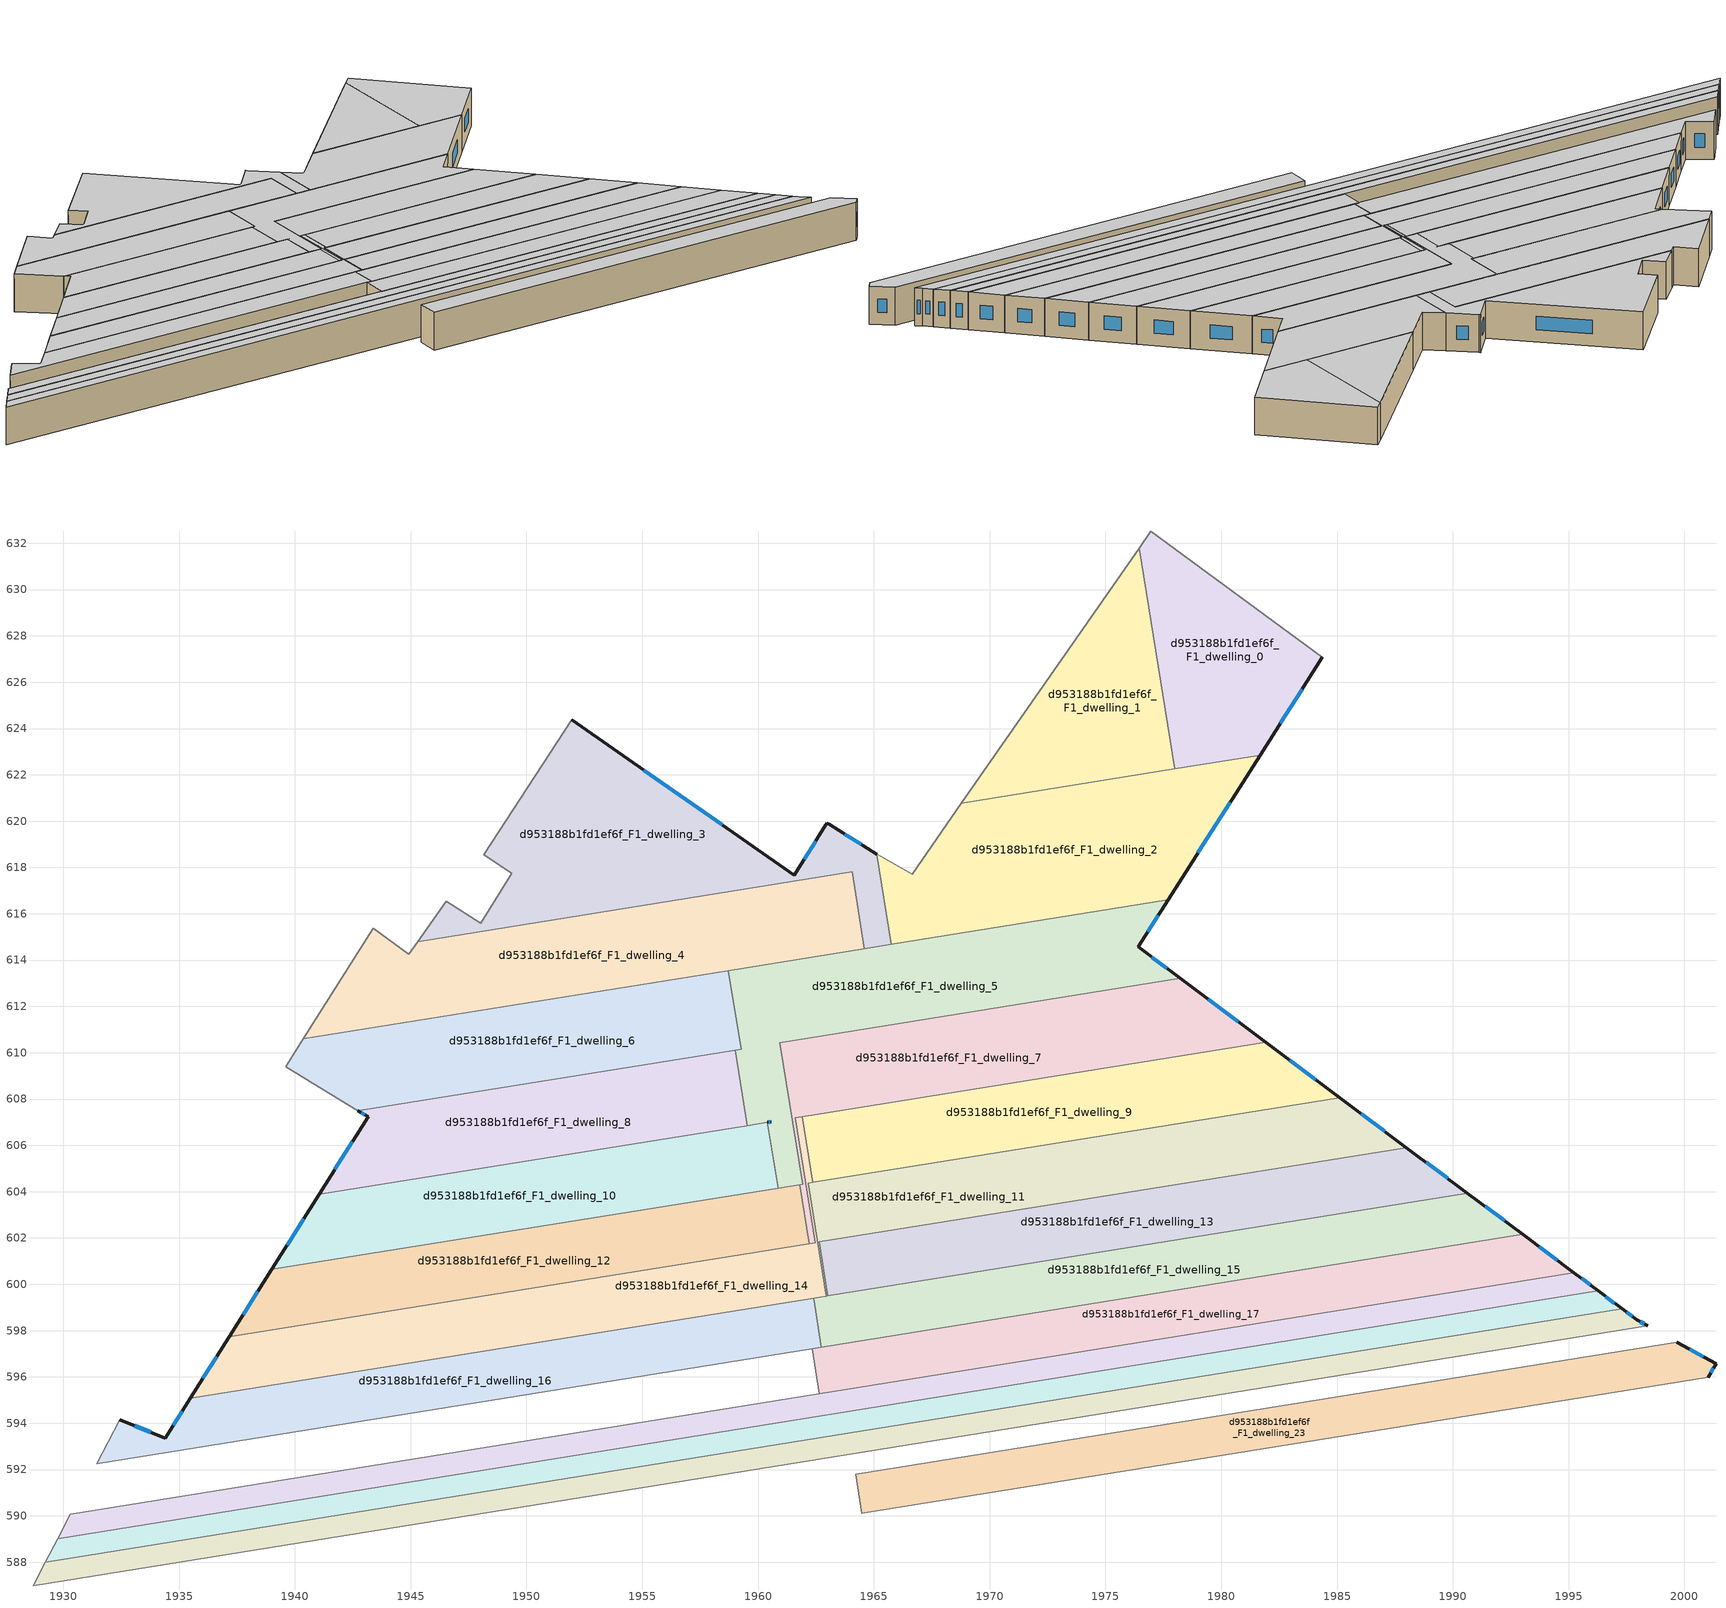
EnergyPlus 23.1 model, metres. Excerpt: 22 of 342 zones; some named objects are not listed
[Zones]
d953188b1fd1ef6f_F1_dwelling_0
 floor to d953188b1fd1ef6f_F0_dwelling_0 (EU_floor_Construction): 1984.36,627.07 1981.68,622.85 1978,622.26 1976.46,631.79 1976.97,632.51 z3
 wall outside (EU_wall_Construction): 1981.68,622.85 1984.36,627.07 z3:6
 wall adiabatic (EU_wall_Construction): 1984.36,627.07 1976.97,632.51 1976.46,631.79 z3:6
 wall to d953188b1fd1ef6f_F1_dwelling_1 (EU_wall_Construction): 1976.46,631.79 1978,622.26 z3:6
 wall to d953188b1fd1ef6f_F1_dwelling_2 (EU_wall_Construction): 1978,622.26 1981.68,622.85 z3:6
 window (EU_Window_Construction): 1982.55,624.22 1983.49,625.7 z3.97:5.03
 ceiling to d953188b1fd1ef6f_F2_dwelling_0 (EU_floor_Construction): 1981.68,622.85 1984.36,627.07 1976.97,632.51 1976.46,631.79 1978,622.26 z6
d953188b1fd1ef6f_F1_dwelling_1
 floor to d953188b1fd1ef6f_F0_dwelling_1 (EU_floor_Construction): 1976.46,631.79 1978,622.26 1968.78,620.78 z3
 wall adiabatic (EU_wall_Construction): 1976.46,631.79 1968.78,620.78 z3:6
 wall to d953188b1fd1ef6f_F1_dwelling_2 (EU_wall_Construction): 1968.78,620.78 1978,622.26 z3:6
 ceiling to d953188b1fd1ef6f_F2_dwelling_1 (EU_floor_Construction): 1978,622.26 1976.46,631.79 1968.78,620.78 z6
d953188b1fd1ef6f_F1_dwelling_10
 floor to d953188b1fd1ef6f_F0_dwelling_10 (EU_floor_Construction): 1960.41,606.99 1960.86,604.16 1939,600.64 1941.04,603.88 z3
 wall outside (EU_wall_Construction): 1941.04,603.88 1939,600.64 z3:6
 wall to d953188b1fd1ef6f_F1_dwelling_5 (EU_wall_Construction): 1960.86,604.16 1960.41,606.99 / 1960.4,606.99 1959.54,606.86 z3:6
 wall to d953188b1fd1ef6f_F1_dwelling_8 (EU_wall_Construction): 1959.54,606.85 1941.04,603.88 z3:6
 wall to d953188b1fd1ef6f_F1_dwelling_12 (EU_wall_Construction): 1939,600.64 1960.86,604.16 z3:6
 window (EU_Window_Construction): 1940.38,602.83 1939.66,601.69 z3.97:5.03
 ceiling to d953188b1fd1ef6f_F2_dwelling_10 (EU_floor_Construction): 1960.86,604.16 1960.41,606.99 1941.04,603.88 1939,600.64 z6
d953188b1fd1ef6f_F1_dwelling_11
 floor to d953188b1fd1ef6f_F0_dwelling_11 (EU_floor_Construction): 1988,605.91 1962.63,601.83 1963.01,599.5 1962.95,599.49 1962.17,604.37 1985.12,608.06 z3
 wall outside (EU_wall_Construction): 1988,605.91 1985.12,608.06 z3:6
 wall to d953188b1fd1ef6f_F1_dwelling_13 (EU_wall_Construction): 1963.01,599.5 1962.63,601.83 1988,605.91 z3:6
 wall to d953188b1fd1ef6f_F1_dwelling_15 (EU_wall_Construction): 1962.95,599.49 1963.01,599.5 z3:6
 wall to d953188b1fd1ef6f_F1_dwelling_14 (EU_wall_Construction): 1962.36,604.4 1962.17,604.37 1962.95,599.49 z3:6
 wall to d953188b1fd1ef6f_F1_dwelling_9 (EU_wall_Construction): 1985.12,608.06 1962.36,604.4 z3:6
 window (EU_Window_Construction): 1987.07,606.6 1986.06,607.36 z3.97:5.03
 ceiling to d953188b1fd1ef6f_F2_dwelling_11 (EU_floor_Construction): 1988,605.91 1985.12,608.06 1962.17,604.37 1962.95,599.49 1963.01,599.5 1962.63,601.83 z6
d953188b1fd1ef6f_F1_dwelling_12
 floor to d953188b1fd1ef6f_F0_dwelling_12 (EU_floor_Construction): 1961.8,604.31 1962.21,601.76 1937.16,597.73 1939,600.64 z3
 wall outside (EU_wall_Construction): 1939,600.64 1937.16,597.73 z3:6
 wall to d953188b1fd1ef6f_F1_dwelling_7 (EU_wall_Construction): 1962.21,601.76 1961.8,604.31 z3:6
 wall to d953188b1fd1ef6f_F1_dwelling_14 (EU_wall_Construction): 1937.16,597.73 1962.21,601.76 z3:6
 wall to d953188b1fd1ef6f_F1_dwelling_5 (EU_wall_Construction): 1961.8,604.31 1960.86,604.16 z3:6
 window (EU_Window_Construction): 1938.4,599.7 1937.76,598.67 z3.97:5.03
 ceiling to d953188b1fd1ef6f_F2_dwelling_12 (EU_floor_Construction): 1962.21,601.76 1961.8,604.31 1939,600.64 1937.16,597.73 z6
d953188b1fd1ef6f_F1_dwelling_13
 floor to d953188b1fd1ef6f_F0_dwelling_13 (EU_floor_Construction): 1990.63,603.94 1963.01,599.5 1962.63,601.83 1988,605.91 z3
 wall outside (EU_wall_Construction): 1990.63,603.94 1988,605.91 z3:6
 wall to d953188b1fd1ef6f_F1_dwelling_15 (EU_wall_Construction): 1963.01,599.5 1990.63,603.94 z3:6
 window (EU_Window_Construction): 1989.78,604.58 1988.85,605.27 z3.97:5.03
 ceiling to d953188b1fd1ef6f_F2_dwelling_13 (EU_floor_Construction): 1990.63,603.94 1988,605.91 1962.63,601.83 1963.01,599.5 z6
d953188b1fd1ef6f_F1_dwelling_14
 floor to d953188b1fd1ef6f_F0_dwelling_14 (EU_floor_Construction): 1961.91,607.24 1962.36,604.4 1962.17,604.37 1962.95,599.49 1962.65,599.44 1935.48,595.07 1937.16,597.73 1962.47,601.8 1961.6,607.19 z3
 wall outside (EU_wall_Construction): 1937.16,597.73 1935.48,595.07 z3:6
 wall to d953188b1fd1ef6f_F1_dwelling_9 (EU_wall_Construction): 1962.36,604.4 1961.91,607.24 z3:6
 wall to d953188b1fd1ef6f_F1_dwelling_7 (EU_wall_Construction): 1961.91,607.24 1961.6,607.19 1962.47,601.8 1962.21,601.76 z3:6
 wall to d953188b1fd1ef6f_F1_dwelling_15 (EU_wall_Construction): 1962.4,599.4 1962.65,599.44 1962.95,599.49 z3:6
 wall to d953188b1fd1ef6f_F1_dwelling_16 (EU_wall_Construction): 1935.48,595.07 1962.4,599.4 z3:6
 window (EU_Window_Construction): 1936.62,596.87 1936.03,595.93 z3.97:5.03
 ceiling to d953188b1fd1ef6f_F2_dwelling_14 (EU_floor_Construction): 1962.65,599.44 1962.95,599.49 1962.17,604.37 1962.36,604.4 1961.91,607.24 1961.6,607.19 1962.47,601.8 1937.16,597.73 1935.48,595.07 z6
d953188b1fd1ef6f_F1_dwelling_15
 floor to d953188b1fd1ef6f_F0_dwelling_15 (EU_floor_Construction): 1993.01,602.16 1962.73,597.29 1962.4,599.4 1962.95,599.49 1963.01,599.5 1990.63,603.94 z3
 wall outside (EU_wall_Construction): 1993.01,602.16 1990.63,603.94 z3:6
 wall to d953188b1fd1ef6f_F1_dwelling_16 (EU_wall_Construction): 1962.4,599.4 1962.73,597.29 z3:6
 wall to d953188b1fd1ef6f_F1_dwelling_17 (EU_wall_Construction): 1962.73,597.29 1993.01,602.16 z3:6
 window (EU_Window_Construction): 1992.24,602.73 1991.4,603.36 z3.97:5.03
 ceiling to d953188b1fd1ef6f_F2_dwelling_15 (EU_floor_Construction): 1993.01,602.16 1990.63,603.94 1963.01,599.5 1962.95,599.49 1962.4,599.4 1962.73,597.29 z6
d953188b1fd1ef6f_F1_dwelling_16
 floor to d953188b1fd1ef6f_F0_dwelling_16 (EU_floor_Construction): 1962.4,599.4 1962.73,597.29 1931.44,592.26 1932.44,594.16 1934.41,593.36 1935.48,595.07 z3
 wall outside (EU_wall_Construction): 1935.48,595.07 1934.41,593.36 1932.44,594.16 z3:6
 wall adiabatic (EU_wall_Construction): 1932.44,594.16 1931.44,592.26 z3:6
 wall to d953188b1fd1ef6f_F1_dwelling_18 (EU_wall_Construction): 1931.44,592.26 1962.34,597.22 z3:6
 wall to d953188b1fd1ef6f_F1_dwelling_17 (EU_wall_Construction): 1962.34,597.22 1962.73,597.29 z3:6
 window (EU_Window_Construction): 1933.77,593.62 1933.07,593.9 / 1935.14,594.52 1934.76,593.91 z3.97:5.03
 ceiling to d953188b1fd1ef6f_F2_dwelling_16 (EU_floor_Construction): 1962.73,597.29 1962.4,599.4 1935.48,595.07 1934.41,593.36 1932.44,594.16 1931.44,592.26 z6
d953188b1fd1ef6f_F1_dwelling_17
 floor to d953188b1fd1ef6f_F0_dwelling_17 (EU_floor_Construction): 1995.22,600.51 1962.65,595.27 1962.34,597.22 1993.01,602.16 z3
 wall outside (EU_wall_Construction): 1995.22,600.51 1993.01,602.16 z3:6
 wall to d953188b1fd1ef6f_F1_dwelling_18 (EU_wall_Construction): 1962.34,597.22 1962.65,595.27 z3:6
 wall to d953188b1fd1ef6f_F1_dwelling_19 (EU_wall_Construction): 1962.65,595.27 1995.22,600.51 z3:6
 window (EU_Window_Construction): 1994.5,601.04 1993.73,601.62 z3.97:5.03
 ceiling to d953188b1fd1ef6f_F2_dwelling_17 (EU_floor_Construction): 1995.22,600.51 1993.01,602.16 1962.34,597.22 1962.65,595.27 z6
d953188b1fd1ef6f_F1_dwelling_19
 floor to d953188b1fd1ef6f_F0_dwelling_19 (EU_floor_Construction): 1996.28,599.71 1929.75,589.02 1930.3,590.07 1995.22,600.51 z3
 wall outside (EU_wall_Construction): 1996.28,599.71 1995.22,600.51 z3:6
 wall to d953188b1fd1ef6f_F1_dwelling_20 (EU_wall_Construction): 1929.75,589.02 1996.28,599.71 z3:6
 wall adiabatic (EU_wall_Construction): 1930.3,590.07 1929.75,589.02 z3:6
 wall to d953188b1fd1ef6f_F1_dwelling_18 (EU_wall_Construction): 1962.65,595.27 1930.3,590.07 z3:6
 window (EU_Window_Construction): 1995.93,599.97 1995.56,600.25 z3.97:5.03
 ceiling to d953188b1fd1ef6f_F2_dwelling_19 (EU_floor_Construction): 1996.28,599.71 1995.22,600.51 1930.3,590.07 1929.75,589.02 z6
d953188b1fd1ef6f_F1_dwelling_2
 floor to d953188b1fd1ef6f_F0_dwelling_2 (EU_floor_Construction): 1981.68,622.85 1977.71,616.6 1965.76,614.68 1965.13,618.58 1965.15,618.57 1966.65,617.71 1968.78,620.78 z3
 wall outside (EU_wall_Construction): 1977.71,616.6 1981.68,622.85 z3:6
 wall adiabatic (EU_wall_Construction): 1968.78,620.78 1966.65,617.71 1965.15,618.57 1965.13,618.58 z3:6
 wall to d953188b1fd1ef6f_F1_dwelling_3 (EU_wall_Construction): 1965.13,618.58 1965.76,614.68 z3:6
 wall to d953188b1fd1ef6f_F1_dwelling_5 (EU_wall_Construction): 1965.76,614.68 1977.71,616.6 z3:6
 window (EU_Window_Construction): 1979,618.63 1980.39,620.82 z3.97:5.03
 ceiling to d953188b1fd1ef6f_F2_dwelling_2 (EU_floor_Construction): 1977.71,616.6 1981.68,622.85 1968.78,620.78 1966.65,617.71 1965.15,618.57 1965.13,618.58 1965.76,614.68 z6
d953188b1fd1ef6f_F1_dwelling_20
 floor to d953188b1fd1ef6f_F0_dwelling_20 (EU_floor_Construction): 1997.31,598.94 1929.21,587.99 1929.75,589.02 1996.28,599.71 z3
 wall outside (EU_wall_Construction): 1997.31,598.94 1996.28,599.71 z3:6
 wall to d953188b1fd1ef6f_F1_dwelling_21 (EU_wall_Construction): 1929.21,587.99 1997.31,598.94 z3:6
 wall adiabatic (EU_wall_Construction): 1929.75,589.02 1929.21,587.99 z3:6
 window (EU_Window_Construction): 1996.98,599.19 1996.61,599.46 z3.97:5.03
 ceiling to d953188b1fd1ef6f_F2_dwelling_20 (EU_floor_Construction): 1997.31,598.94 1996.28,599.71 1929.75,589.02 1929.21,587.99 z6
d953188b1fd1ef6f_F1_dwelling_21
 floor to d953188b1fd1ef6f_F0_dwelling_21 (EU_floor_Construction): 1997.94,598.47 1998.43,598.2 1928.69,586.99 1929.21,587.99 1997.31,598.94 z3
 wall outside (EU_wall_Construction): 1998.43,598.2 1997.94,598.47 1997.31,598.94 z3:6
 wall adiabatic (EU_wall_Construction): 1929.21,587.99 1928.69,586.99 z3:6
 wall to d953188b1fd1ef6f_F1_dwelling_22 (EU_wall_Construction): 1928.69,586.99 1998.43,598.2 z3:6
 window (EU_Window_Construction): 1997.74,598.62 1997.52,598.79 / 1998.27,598.29 1998.1,598.38 z3.97:5.03
 ceiling to d953188b1fd1ef6f_F2_dwelling_21 (EU_floor_Construction): 1998.43,598.2 1997.94,598.47 1997.31,598.94 1929.21,587.99 1928.69,586.99 z6
d953188b1fd1ef6f_F1_dwelling_23
 floor to d953188b1fd1ef6f_F0_dwelling_23 (EU_floor_Construction): 2001.36,596.57 2001.03,595.98 1964.48,590.1 1964.21,591.8 1999.68,597.5 z3
 wall outside (EU_wall_Construction): 2001.03,595.98 2001.36,596.57 1999.68,597.5 z3:6
 wall to d953188b1fd1ef6f_F1_dwelling_24 (EU_wall_Construction): 1964.21,591.8 1964.48,590.1 z3:6
 wall to d953188b1fd1ef6f_F1_dwelling_25 (EU_wall_Construction): 1964.48,590.1 2001.03,595.98 z3:6
 wall to d953188b1fd1ef6f_F1_dwelling_22 (EU_wall_Construction): 1999.68,597.5 1964.21,591.8 z3:6
 window (EU_Window_Construction): 2001.14,596.17 2001.25,596.38 / 2000.82,596.87 2000.23,597.2 z3.97:5.03
 ceiling to d953188b1fd1ef6f_F2_dwelling_23 (EU_floor_Construction): 2001.03,595.98 2001.36,596.57 1999.68,597.5 1964.21,591.8 1964.48,590.1 z6
d953188b1fd1ef6f_F1_dwelling_3
 floor to d953188b1fd1ef6f_F0_dwelling_3 (EU_floor_Construction): 1962.97,619.92 1963.07,619.86 1965.13,618.58 1965.76,614.68 1964.59,614.49 1964.06,617.81 1945.3,614.79 1946.54,616.54 1948.02,615.6 1949.29,617.64 1949.36,617.75 1948.15,618.56 1951.95,624.38 1961.56,617.66 1962.92,619.83 z3
 wall outside (EU_wall_Construction): 1965.13,618.58 1963.07,619.86 1962.97,619.92 1962.92,619.83 1961.56,617.66 1951.95,624.38 z3:6
 wall to d953188b1fd1ef6f_F1_dwelling_4 (EU_wall_Construction): 1945.3,614.79 1964.06,617.81 1964.59,614.49 z3:6
 wall adiabatic (EU_wall_Construction): 1951.95,624.38 1948.15,618.56 1949.36,617.75 1949.29,617.64 1948.02,615.6 1946.54,616.54 1945.3,614.79 z3:6
 wall to d953188b1fd1ef6f_F1_dwelling_5 (EU_wall_Construction): 1964.59,614.49 1965.76,614.68 z3:6
 window (EU_Window_Construction): 1964.46,618.99 1963.74,619.44 / 1958.45,619.84 1955.06,622.2 / 1962.48,619.13 1962,618.36 z3.97:5.03
 ceiling to d953188b1fd1ef6f_F2_dwelling_3 (EU_floor_Construction): 1965.76,614.68 1965.13,618.58 1963.07,619.86 1962.97,619.92 1962.92,619.83 1961.56,617.66 1951.95,624.38 1948.15,618.56 1949.36,617.75 1949.29,617.64 1948.02,615.6 1946.54,616.54 1945.3,614.79 1964.06,617.81 1964.59,614.49 z6
d953188b1fd1ef6f_F1_dwelling_4
 floor to d953188b1fd1ef6f_F0_dwelling_4 (EU_floor_Construction): 1964.06,617.81 1964.59,614.49 1940.37,610.59 1943.39,615.38 1944.92,614.25 1945.3,614.79 z3
 wall adiabatic (EU_wall_Construction): 1945.3,614.79 1944.92,614.25 1943.39,615.38 1940.37,610.59 z3:6
 wall to d953188b1fd1ef6f_F1_dwelling_6 (EU_wall_Construction): 1940.37,610.59 1958.72,613.55 z3:6
 wall to d953188b1fd1ef6f_F1_dwelling_5 (EU_wall_Construction): 1958.72,613.55 1964.59,614.49 z3:6
 ceiling to d953188b1fd1ef6f_F2_dwelling_4 (EU_floor_Construction): 1964.59,614.49 1964.06,617.81 1945.3,614.79 1944.92,614.25 1943.39,615.38 1940.37,610.59 z6
d953188b1fd1ef6f_F1_dwelling_5
 floor to d953188b1fd1ef6f_F0_dwelling_5 (EU_floor_Construction): 1977.71,616.6 1976.42,614.57 1978.24,613.21 1960.94,610.42 1961.92,604.33 1960.86,604.16 1960.41,606.99 1960.57,607.02 1959.54,606.86 1959.01,610.11 1959.27,610.15 1958.72,613.55 z3
 wall outside (EU_wall_Construction): 1978.24,613.21 1976.42,614.57 1977.71,616.6 / 1960.4,606.99 1960.57,607.02 1960.41,606.99 z3:6
 wall to d953188b1fd1ef6f_F1_dwelling_8 (EU_wall_Construction): 1959.01,610.11 1959.54,606.86 z3:6
 wall to d953188b1fd1ef6f_F1_dwelling_6 (EU_wall_Construction): 1958.72,613.55 1959.27,610.15 1959.01,610.11 z3:6
 wall to d953188b1fd1ef6f_F1_dwelling_7 (EU_wall_Construction): 1961.8,604.31 1961.92,604.33 1960.94,610.42 1978.24,613.21 z3:6
 window (EU_Window_Construction): 1976.83,615.23 1977.29,615.94 / 1977.65,613.65 1977.01,614.13 / 1960.52,607.01 1960.46,607 / 1960.46,607 1960.52,607.01 z3.97:5.03
 ceiling to d953188b1fd1ef6f_F2_dwelling_5 (EU_floor_Construction): 1978.24,613.21 1976.42,614.57 1977.71,616.6 1958.72,613.55 1959.27,610.15 1959.01,610.11 1959.54,606.86 1960.57,607.02 1960.41,606.99 1960.86,604.16 1961.92,604.33 1960.94,610.42 z6
d953188b1fd1ef6f_F1_dwelling_6
 floor to d953188b1fd1ef6f_F0_dwelling_6 (EU_floor_Construction): 1958.72,613.55 1959.27,610.15 1942.72,607.49 1939.61,609.39 1940.37,610.59 z3
 wall adiabatic (EU_wall_Construction): 1940.37,610.59 1939.61,609.39 1942.72,607.49 z3:6
 wall to d953188b1fd1ef6f_F1_dwelling_8 (EU_wall_Construction): 1942.72,607.49 1959.01,610.11 z3:6
 ceiling to d953188b1fd1ef6f_F2_dwelling_6 (EU_floor_Construction): 1959.27,610.15 1958.72,613.55 1940.37,610.59 1939.61,609.39 1942.72,607.49 z6
d953188b1fd1ef6f_F1_dwelling_7
 floor to d953188b1fd1ef6f_F0_dwelling_7 (EU_floor_Construction): 1981.92,610.45 1961.6,607.19 1962.47,601.8 1962.21,601.76 1961.8,604.31 1961.92,604.33 1960.94,610.42 1978.24,613.21 z3
 wall outside (EU_wall_Construction): 1981.92,610.45 1978.24,613.21 z3:6
 wall to d953188b1fd1ef6f_F1_dwelling_9 (EU_wall_Construction): 1961.91,607.24 1981.92,610.45 z3:6
 window (EU_Window_Construction): 1980.73,611.35 1979.43,612.31 z3.97:5.03
 ceiling to d953188b1fd1ef6f_F2_dwelling_7 (EU_floor_Construction): 1981.92,610.45 1978.24,613.21 1960.94,610.42 1961.92,604.33 1961.8,604.31 1962.21,601.76 1962.47,601.8 1961.6,607.19 z6
d953188b1fd1ef6f_F1_dwelling_8
 floor to d953188b1fd1ef6f_F0_dwelling_8 (EU_floor_Construction): 1959.01,610.11 1959.54,606.86 1941.04,603.88 1943.16,607.23 1942.72,607.49 z3
 wall outside (EU_wall_Construction): 1942.72,607.49 1943.16,607.23 1941.04,603.88 z3:6
 window (EU_Window_Construction): 1942.47,606.14 1941.73,604.97 / 1942.86,607.41 1943.02,607.32 z3.97:5.03
 ceiling to d953188b1fd1ef6f_F2_dwelling_8 (EU_floor_Construction): 1959.54,606.86 1959.01,610.11 1942.72,607.49 1943.16,607.23 1941.04,603.88 z6
d953188b1fd1ef6f_F1_dwelling_9
 floor to d953188b1fd1ef6f_F0_dwelling_9 (EU_floor_Construction): 1985.12,608.06 1962.36,604.4 1961.91,607.24 1981.92,610.45 z3
 wall outside (EU_wall_Construction): 1985.12,608.06 1981.92,610.45 z3:6
 window (EU_Window_Construction): 1984.08,608.83 1982.96,609.68 z3.97:5.03
 ceiling to d953188b1fd1ef6f_F2_dwelling_9 (EU_floor_Construction): 1985.12,608.06 1981.92,610.45 1961.91,607.24 1962.36,604.4 z6
[Building]
EU S2 Campaign: North Axis=0; Terrain=City; Solar Distribution=FullExterior
[Site:Location]
Bologna: Latitude=44.5; Longitude=11.25; Time Zone=1; Elevation=37
[SizingPeriod:WeatherFileDays]
AnnualSizingPeriod: Begin Month=1; Begin Day of Month=1; End Month=12; End Day of Month=31; Day of Week for Start Day=Monday; Use Weather File Daylight Saving Period=No; Use Weather File Rain and Snow Indicators=No
[MATERIAL]
EU_InternalMass_Material: Roughness=MediumRough; Thickness=0.1; Conductivity=1; Density=1800; Specific Heat=900; Thermal Absorptance=0.9; Solar Absorptance=0.7; Visible Absorptance=0.7
[MATERIAL:NOMASS] Roughness=MediumRough; Thermal Absorptance=0.9; Solar Absorptance=0.7; Visible Absorptance=0.7
Name | Thermal Resistance
EU_wall_NoMass | 0.779417
EU_floor_NoMass | 0.588222
[WINDOWMATERIAL:SIMPLEGLAZINGSYSTEM]
EU_Window_SimpleGlazing: UFactor=5.16242; Solar Heat Gain Coefficient=0.85; Visible Transmittance=0.85
[CONSTRUCTION]
EU_wall_Construction: EU_wall_NoMass
EU_floor_Construction: EU_floor_NoMass
EU_Window_Construction: EU_Window_SimpleGlazing
EU_InternalMass_Construction: EU_InternalMass_Material
[ZONE] Type=1; Multiplier=1; Ceiling Height=autocalculate; Floor Area=autocalculate; Part of Total Floor Area=Yes
Name | Volume
d953188b1fd1ef6f_F1_dwelling_0 | 135.192
d953188b1fd1ef6f_F1_dwelling_1 | 135.205
d953188b1fd1ef6f_F1_dwelling_10 | 180.097
d953188b1fd1ef6f_F1_dwelling_11 | 190.069
d953188b1fd1ef6f_F1_dwelling_12 | 187.54
d953188b1fd1ef6f_F1_dwelling_13 | 190.031
d953188b1fd1ef6f_F1_dwelling_14 | 193.176
d953188b1fd1ef6f_F1_dwelling_15 | 189.998
d953188b1fd1ef6f_F1_dwelling_16 | 189.991
d953188b1fd1ef6f_F1_dwelling_17 | 190.065
d953188b1fd1ef6f_F1_dwelling_19 | 189.875
d953188b1fd1ef6f_F1_dwelling_2 | 222.81
d953188b1fd1ef6f_F1_dwelling_20 | 190.068
d953188b1fd1ef6f_F1_dwelling_21 | 190.012
d953188b1fd1ef6f_F1_dwelling_23 | 189.983
d953188b1fd1ef6f_F1_dwelling_3 | 222.825
d953188b1fd1ef6f_F1_dwelling_4 | 234.082
d953188b1fd1ef6f_F1_dwelling_5 | 218.547
d953188b1fd1ef6f_F1_dwelling_6 | 190.003
d953188b1fd1ef6f_F1_dwelling_7 | 192.541
d953188b1fd1ef6f_F1_dwelling_8 | 171.374
d953188b1fd1ef6f_F1_dwelling_9 | 186.848
[INTERNALMASS] Construction=EU_InternalMass_Construction
Name | Zone or ZoneList | Surface Area
d953188b1fd1ef6f_F1_dwelling_0_EU_InternalMass | d953188b1fd1ef6f_F1_dwelling_0 | 45.0645
d953188b1fd1ef6f_F1_dwelling_1_EU_InternalMass | d953188b1fd1ef6f_F1_dwelling_1 | 45.0702
d953188b1fd1ef6f_F1_dwelling_2_EU_InternalMass | d953188b1fd1ef6f_F1_dwelling_2 | 74.2701
d953188b1fd1ef6f_F1_dwelling_3_EU_InternalMass | d953188b1fd1ef6f_F1_dwelling_3 | 74.2743
d953188b1fd1ef6f_F1_dwelling_4_EU_InternalMass | d953188b1fd1ef6f_F1_dwelling_4 | 78.0291
d953188b1fd1ef6f_F1_dwelling_5_EU_InternalMass | d953188b1fd1ef6f_F1_dwelling_5 | 72.8446
d953188b1fd1ef6f_F1_dwelling_6_EU_InternalMass | d953188b1fd1ef6f_F1_dwelling_6 | 63.3335
d953188b1fd1ef6f_F1_dwelling_7_EU_InternalMass | d953188b1fd1ef6f_F1_dwelling_7 | 64.1759
d953188b1fd1ef6f_F1_dwelling_8_EU_InternalMass | d953188b1fd1ef6f_F1_dwelling_8 | 57.1271
d953188b1fd1ef6f_F1_dwelling_9_EU_InternalMass | d953188b1fd1ef6f_F1_dwelling_9 | 62.2808
d953188b1fd1ef6f_F1_dwelling_10_EU_InternalMass | d953188b1fd1ef6f_F1_dwelling_10 | 60.0332
d953188b1fd1ef6f_F1_dwelling_11_EU_InternalMass | d953188b1fd1ef6f_F1_dwelling_11 | 63.3554
d953188b1fd1ef6f_F1_dwelling_12_EU_InternalMass | d953188b1fd1ef6f_F1_dwelling_12 | 62.5179
d953188b1fd1ef6f_F1_dwelling_13_EU_InternalMass | d953188b1fd1ef6f_F1_dwelling_13 | 63.3453
d953188b1fd1ef6f_F1_dwelling_14_EU_InternalMass | d953188b1fd1ef6f_F1_dwelling_14 | 64.3912
d953188b1fd1ef6f_F1_dwelling_15_EU_InternalMass | d953188b1fd1ef6f_F1_dwelling_15 | 63.3331
d953188b1fd1ef6f_F1_dwelling_16_EU_InternalMass | d953188b1fd1ef6f_F1_dwelling_16 | 63.33
d953188b1fd1ef6f_F1_dwelling_17_EU_InternalMass | d953188b1fd1ef6f_F1_dwelling_17 | 63.355
d953188b1fd1ef6f_F1_dwelling_19_EU_InternalMass | d953188b1fd1ef6f_F1_dwelling_19 | 63.2914
d953188b1fd1ef6f_F1_dwelling_20_EU_InternalMass | d953188b1fd1ef6f_F1_dwelling_20 | 63.3559
d953188b1fd1ef6f_F1_dwelling_21_EU_InternalMass | d953188b1fd1ef6f_F1_dwelling_21 | 63.3374
d953188b1fd1ef6f_F1_dwelling_23_EU_InternalMass | d953188b1fd1ef6f_F1_dwelling_23 | 63.3276
[OTHEREQUIPMENT] Fuel Type=Electricity; Design Level Calculation Method=Watts/Area; Power per Zone Floor Area=1; Fraction Latent=0; Fraction Radiant=0; Fraction Lost=0; Carbon Dioxide Generation Rate=0; EndUse Subcategory=EU_Step8_InternalGains
Name | Zone or ZoneList or Space or SpaceList | Schedule
EU_Step8_InternalGain_d953188b1fd1ef6f_F1_dwelling_0_f000 | d953188b1fd1ef6f_F1_dwelling_0 | EU_Step8_GainSchedule_d953188b1fd1ef6f_F1_dwelling_0_f000
EU_Step8_InternalGain_d953188b1fd1ef6f_F1_dwelling_1_f000 | d953188b1fd1ef6f_F1_dwelling_1 | EU_Step8_GainSchedule_d953188b1fd1ef6f_F1_dwelling_1_f000
EU_Step8_InternalGain_d953188b1fd1ef6f_F1_dwelling_2_f000 | d953188b1fd1ef6f_F1_dwelling_2 | EU_Step8_GainSchedule_d953188b1fd1ef6f_F1_dwelling_2_f000
EU_Step8_InternalGain_d953188b1fd1ef6f_F1_dwelling_3_f000 | d953188b1fd1ef6f_F1_dwelling_3 | EU_Step8_GainSchedule_d953188b1fd1ef6f_F1_dwelling_3_f000
EU_Step8_InternalGain_d953188b1fd1ef6f_F1_dwelling_4_f000 | d953188b1fd1ef6f_F1_dwelling_4 | EU_Step8_GainSchedule_d953188b1fd1ef6f_F1_dwelling_4_f000
EU_Step8_InternalGain_d953188b1fd1ef6f_F1_dwelling_5_f000 | d953188b1fd1ef6f_F1_dwelling_5 | EU_Step8_GainSchedule_d953188b1fd1ef6f_F1_dwelling_5_f000
EU_Step8_InternalGain_d953188b1fd1ef6f_F1_dwelling_6_f000 | d953188b1fd1ef6f_F1_dwelling_6 | EU_Step8_GainSchedule_d953188b1fd1ef6f_F1_dwelling_6_f000
EU_Step8_InternalGain_d953188b1fd1ef6f_F1_dwelling_7_f000 | d953188b1fd1ef6f_F1_dwelling_7 | EU_Step8_GainSchedule_d953188b1fd1ef6f_F1_dwelling_7_f000
EU_Step8_InternalGain_d953188b1fd1ef6f_F1_dwelling_8_f000 | d953188b1fd1ef6f_F1_dwelling_8 | EU_Step8_GainSchedule_d953188b1fd1ef6f_F1_dwelling_8_f000
EU_Step8_InternalGain_d953188b1fd1ef6f_F1_dwelling_9_f000 | d953188b1fd1ef6f_F1_dwelling_9 | EU_Step8_GainSchedule_d953188b1fd1ef6f_F1_dwelling_9_f000
EU_Step8_InternalGain_d953188b1fd1ef6f_F1_dwelling_10_f000 | d953188b1fd1ef6f_F1_dwelling_10 | EU_Step8_GainSchedule_d953188b1fd1ef6f_F1_dwelling_10_f000
EU_Step8_InternalGain_d953188b1fd1ef6f_F1_dwelling_11_f000 | d953188b1fd1ef6f_F1_dwelling_11 | EU_Step8_GainSchedule_d953188b1fd1ef6f_F1_dwelling_11_f000
EU_Step8_InternalGain_d953188b1fd1ef6f_F1_dwelling_12_f000 | d953188b1fd1ef6f_F1_dwelling_12 | EU_Step8_GainSchedule_d953188b1fd1ef6f_F1_dwelling_12_f000
EU_Step8_InternalGain_d953188b1fd1ef6f_F1_dwelling_13_f000 | d953188b1fd1ef6f_F1_dwelling_13 | EU_Step8_GainSchedule_d953188b1fd1ef6f_F1_dwelling_13_f000
EU_Step8_InternalGain_d953188b1fd1ef6f_F1_dwelling_14_f000 | d953188b1fd1ef6f_F1_dwelling_14 | EU_Step8_GainSchedule_d953188b1fd1ef6f_F1_dwelling_14_f000
EU_Step8_InternalGain_d953188b1fd1ef6f_F1_dwelling_15_f000 | d953188b1fd1ef6f_F1_dwelling_15 | EU_Step8_GainSchedule_d953188b1fd1ef6f_F1_dwelling_15_f000
EU_Step8_InternalGain_d953188b1fd1ef6f_F1_dwelling_16_f000 | d953188b1fd1ef6f_F1_dwelling_16 | EU_Step8_GainSchedule_d953188b1fd1ef6f_F1_dwelling_16_f000
EU_Step8_InternalGain_d953188b1fd1ef6f_F1_dwelling_17_f000 | d953188b1fd1ef6f_F1_dwelling_17 | EU_Step8_GainSchedule_d953188b1fd1ef6f_F1_dwelling_17_f000
EU_Step8_InternalGain_d953188b1fd1ef6f_F1_dwelling_19_f000 | d953188b1fd1ef6f_F1_dwelling_19 | EU_Step8_GainSchedule_d953188b1fd1ef6f_F1_dwelling_19_f000
EU_Step8_InternalGain_d953188b1fd1ef6f_F1_dwelling_20_f000 | d953188b1fd1ef6f_F1_dwelling_20 | EU_Step8_GainSchedule_d953188b1fd1ef6f_F1_dwelling_20_f000
EU_Step8_InternalGain_d953188b1fd1ef6f_F1_dwelling_21_f000 | d953188b1fd1ef6f_F1_dwelling_21 | EU_Step8_GainSchedule_d953188b1fd1ef6f_F1_dwelling_21_f000
EU_Step8_InternalGain_d953188b1fd1ef6f_F1_dwelling_23_f000 | d953188b1fd1ef6f_F1_dwelling_23 | EU_Step8_GainSchedule_d953188b1fd1ef6f_F1_dwelling_23_f000
[ZONEVENTILATION:DESIGNFLOWRATE] Schedule=EU_AlwaysOn; Design Flow Rate Calculation Method=AirChanges/Hour; Air Changes per Hour=0.712058; Ventilation Type=Natural; Fan Pressure Rise=0; Fan Total Efficiency=1; Constant Term Coefficient=1; Temperature Term Coefficient=0; Velocity Term Coefficient=0; Velocity Squared Term Coefficient=0; Minimum Indoor Temperature=-100; Maximum Indoor Temperature=100; Delta Temperature=-100; Minimum Outdoor Temperature=-100; Maximum Outdoor Temperature=100; Maximum Wind Speed=40
Name | Zone or ZoneList or Space or SpaceList
EU_ConstantAir_d953188b1fd1ef6f_F1_dwelling_0 | d953188b1fd1ef6f_F1_dwelling_0
EU_ConstantAir_d953188b1fd1ef6f_F1_dwelling_1 | d953188b1fd1ef6f_F1_dwelling_1
EU_ConstantAir_d953188b1fd1ef6f_F1_dwelling_2 | d953188b1fd1ef6f_F1_dwelling_2
EU_ConstantAir_d953188b1fd1ef6f_F1_dwelling_3 | d953188b1fd1ef6f_F1_dwelling_3
EU_ConstantAir_d953188b1fd1ef6f_F1_dwelling_4 | d953188b1fd1ef6f_F1_dwelling_4
EU_ConstantAir_d953188b1fd1ef6f_F1_dwelling_5 | d953188b1fd1ef6f_F1_dwelling_5
EU_ConstantAir_d953188b1fd1ef6f_F1_dwelling_6 | d953188b1fd1ef6f_F1_dwelling_6
EU_ConstantAir_d953188b1fd1ef6f_F1_dwelling_7 | d953188b1fd1ef6f_F1_dwelling_7
EU_ConstantAir_d953188b1fd1ef6f_F1_dwelling_8 | d953188b1fd1ef6f_F1_dwelling_8
EU_ConstantAir_d953188b1fd1ef6f_F1_dwelling_9 | d953188b1fd1ef6f_F1_dwelling_9
EU_ConstantAir_d953188b1fd1ef6f_F1_dwelling_10 | d953188b1fd1ef6f_F1_dwelling_10
EU_ConstantAir_d953188b1fd1ef6f_F1_dwelling_11 | d953188b1fd1ef6f_F1_dwelling_11
EU_ConstantAir_d953188b1fd1ef6f_F1_dwelling_12 | d953188b1fd1ef6f_F1_dwelling_12
EU_ConstantAir_d953188b1fd1ef6f_F1_dwelling_13 | d953188b1fd1ef6f_F1_dwelling_13
EU_ConstantAir_d953188b1fd1ef6f_F1_dwelling_14 | d953188b1fd1ef6f_F1_dwelling_14
EU_ConstantAir_d953188b1fd1ef6f_F1_dwelling_15 | d953188b1fd1ef6f_F1_dwelling_15
EU_ConstantAir_d953188b1fd1ef6f_F1_dwelling_16 | d953188b1fd1ef6f_F1_dwelling_16
EU_ConstantAir_d953188b1fd1ef6f_F1_dwelling_17 | d953188b1fd1ef6f_F1_dwelling_17
EU_ConstantAir_d953188b1fd1ef6f_F1_dwelling_19 | d953188b1fd1ef6f_F1_dwelling_19
EU_ConstantAir_d953188b1fd1ef6f_F1_dwelling_20 | d953188b1fd1ef6f_F1_dwelling_20
EU_ConstantAir_d953188b1fd1ef6f_F1_dwelling_21 | d953188b1fd1ef6f_F1_dwelling_21
EU_ConstantAir_d953188b1fd1ef6f_F1_dwelling_23 | d953188b1fd1ef6f_F1_dwelling_23
[HVACTEMPLATE:ZONE:IDEALLOADSAIRSYSTEM] System Availability Schedule=EU_AlwaysOn; Maximum Heating Supply Air Temperature=50; Minimum Cooling Supply Air Temperature=13; Maximum Heating Supply Air Humidity Ratio=0.0156; Minimum Cooling Supply Air Humidity Ratio=0.0077; Heating Limit=NoLimit; Cooling Limit=NoLimit; Heating Availability Schedule=EU_AlwaysOn; Cooling Availability Schedule=EU_CoolingOff; Dehumidification Control Type=ConstantSensibleHeatRatio; Cooling Sensible Heat Ratio=0.7; Dehumidification Setpoint=60; Humidification Control Type=None; Humidification Setpoint=30; Outdoor Air Method=None; Outdoor Air Flow Rate per Person=0.00944; Outdoor Air Flow Rate per Zone Floor Area=0; Outdoor Air Flow Rate per Zone=0; Demand Controlled Ventilation Type=None; Outdoor Air Economizer Type=NoEconomizer; Heat Recovery Type=None; Sensible Heat Recovery Effectiveness=0.7; Latent Heat Recovery Effectiveness=0.65
Name | Template Thermostat
d953188b1fd1ef6f_F1_dwelling_0 | EU_HeatOnly_d953188b1fd1ef6f_F1_dwelling_0
d953188b1fd1ef6f_F1_dwelling_1 | EU_HeatOnly_d953188b1fd1ef6f_F1_dwelling_1
d953188b1fd1ef6f_F1_dwelling_2 | EU_HeatOnly_d953188b1fd1ef6f_F1_dwelling_2
d953188b1fd1ef6f_F1_dwelling_3 | EU_HeatOnly_d953188b1fd1ef6f_F1_dwelling_3
d953188b1fd1ef6f_F1_dwelling_4 | EU_HeatOnly_d953188b1fd1ef6f_F1_dwelling_4
d953188b1fd1ef6f_F1_dwelling_5 | EU_HeatOnly_d953188b1fd1ef6f_F1_dwelling_5
d953188b1fd1ef6f_F1_dwelling_6 | EU_HeatOnly_d953188b1fd1ef6f_F1_dwelling_6
d953188b1fd1ef6f_F1_dwelling_7 | EU_HeatOnly_d953188b1fd1ef6f_F1_dwelling_7
d953188b1fd1ef6f_F1_dwelling_8 | EU_HeatOnly_d953188b1fd1ef6f_F1_dwelling_8
d953188b1fd1ef6f_F1_dwelling_9 | EU_HeatOnly_d953188b1fd1ef6f_F1_dwelling_9
d953188b1fd1ef6f_F1_dwelling_10 | EU_HeatOnly_d953188b1fd1ef6f_F1_dwelling_10
d953188b1fd1ef6f_F1_dwelling_11 | EU_HeatOnly_d953188b1fd1ef6f_F1_dwelling_11
d953188b1fd1ef6f_F1_dwelling_12 | EU_HeatOnly_d953188b1fd1ef6f_F1_dwelling_12
d953188b1fd1ef6f_F1_dwelling_13 | EU_HeatOnly_d953188b1fd1ef6f_F1_dwelling_13
d953188b1fd1ef6f_F1_dwelling_14 | EU_HeatOnly_d953188b1fd1ef6f_F1_dwelling_14
d953188b1fd1ef6f_F1_dwelling_15 | EU_HeatOnly_d953188b1fd1ef6f_F1_dwelling_15
d953188b1fd1ef6f_F1_dwelling_16 | EU_HeatOnly_d953188b1fd1ef6f_F1_dwelling_16
d953188b1fd1ef6f_F1_dwelling_17 | EU_HeatOnly_d953188b1fd1ef6f_F1_dwelling_17
d953188b1fd1ef6f_F1_dwelling_19 | EU_HeatOnly_d953188b1fd1ef6f_F1_dwelling_19
d953188b1fd1ef6f_F1_dwelling_20 | EU_HeatOnly_d953188b1fd1ef6f_F1_dwelling_20
d953188b1fd1ef6f_F1_dwelling_21 | EU_HeatOnly_d953188b1fd1ef6f_F1_dwelling_21
d953188b1fd1ef6f_F1_dwelling_23 | EU_HeatOnly_d953188b1fd1ef6f_F1_dwelling_23
[SIZING:ZONE] Zone Cooling Design Supply Air Temperature Input Method=SupplyAirTemperature; Zone Cooling Design Supply Air Temperature=13; Zone Heating Design Supply Air Temperature Input Method=SupplyAirTemperature; Zone Heating Design Supply Air Temperature=50; Zone Cooling Design Supply Air Humidity Ratio=0.008; Zone Heating Design Supply Air Humidity Ratio=0.008; Cooling Design Air Flow Method=DesignDay; Cooling Design Air Flow Rate=0; Cooling Minimum Air Flow per Zone Floor Area=0.000762; Cooling Minimum Air Flow=0; Cooling Minimum Air Flow Fraction=0.2; Heating Design Air Flow Method=DesignDay; Heating Design Air Flow Rate=0; Heating Maximum Air Flow per Zone Floor Area=0.002032; Heating Maximum Air Flow=0.141576; Heating Maximum Air Flow Fraction=0.3; Account for Dedicated Outdoor Air System=No; Dedicated Outdoor Air System Control Strategy=NeutralSupplyAir; Dedicated Outdoor Air Low Setpoint Temperature for Design=autosize; Dedicated Outdoor Air High Setpoint Temperature for Design=autosize; Zone Load Sizing Method=Sensible Load Only No Latent Load; Zone Latent Cooling Design Supply Air Humidity Ratio Input Method=HumidityRatioDifference; Zone Cooling Design Supply Air Humidity Ratio Difference=0.005; Zone Latent Heating Design Supply Air Humidity Ratio Input Method=HumidityRatioDifference; Zone Humidification Design Supply Air Humidity Ratio Difference=0.005
d953188b1fd1ef6f_F1_dwelling_0; d953188b1fd1ef6f_F1_dwelling_1; d953188b1fd1ef6f_F1_dwelling_2; d953188b1fd1ef6f_F1_dwelling_3; d953188b1fd1ef6f_F1_dwelling_4; d953188b1fd1ef6f_F1_dwelling_5; d953188b1fd1ef6f_F1_dwelling_6; d953188b1fd1ef6f_F1_dwelling_7; d953188b1fd1ef6f_F1_dwelling_8; d953188b1fd1ef6f_F1_dwelling_9; d953188b1fd1ef6f_F1_dwelling_10; d953188b1fd1ef6f_F1_dwelling_11; d953188b1fd1ef6f_F1_dwelling_12; d953188b1fd1ef6f_F1_dwelling_13; d953188b1fd1ef6f_F1_dwelling_14; d953188b1fd1ef6f_F1_dwelling_15; d953188b1fd1ef6f_F1_dwelling_16; d953188b1fd1ef6f_F1_dwelling_17; d953188b1fd1ef6f_F1_dwelling_19; d953188b1fd1ef6f_F1_dwelling_20; d953188b1fd1ef6f_F1_dwelling_21; d953188b1fd1ef6f_F1_dwelling_23
[SCHEDULE:CONSTANT]
Name | Hourly Value
EU_AlwaysOn | 1
EU_CoolingOff | 0
[SCHEDULE:FILE] Column Number=1; Rows to Skip at Top=0; Number of Hours of Data=8760; Column Separator=Comma; Interpolate to Timestep=No; Minutes per Item=60; Adjust Schedule for Daylight Savings=Yes
Name | File
EU_Step8_GainSchedule_d953188b1fd1ef6f_F1_dwelling_0_f000 | ../../schedules/d953188b1fd1ef6f/d953188b1fd1ef6f_F1_dwelling_0_f000_gain.csv
EU_Step8_GainSchedule_d953188b1fd1ef6f_F1_dwelling_1_f000 | ../../schedules/d953188b1fd1ef6f/d953188b1fd1ef6f_F1_dwelling_1_f000_gain.csv
EU_Step8_GainSchedule_d953188b1fd1ef6f_F1_dwelling_2_f000 | ../../schedules/d953188b1fd1ef6f/d953188b1fd1ef6f_F1_dwelling_2_f000_gain.csv
EU_Step8_GainSchedule_d953188b1fd1ef6f_F1_dwelling_3_f000 | ../../schedules/d953188b1fd1ef6f/d953188b1fd1ef6f_F1_dwelling_3_f000_gain.csv
EU_Step8_GainSchedule_d953188b1fd1ef6f_F1_dwelling_4_f000 | ../../schedules/d953188b1fd1ef6f/d953188b1fd1ef6f_F1_dwelling_4_f000_gain.csv
EU_Step8_GainSchedule_d953188b1fd1ef6f_F1_dwelling_5_f000 | ../../schedules/d953188b1fd1ef6f/d953188b1fd1ef6f_F1_dwelling_5_f000_gain.csv
EU_Step8_GainSchedule_d953188b1fd1ef6f_F1_dwelling_6_f000 | ../../schedules/d953188b1fd1ef6f/d953188b1fd1ef6f_F1_dwelling_6_f000_gain.csv
EU_Step8_GainSchedule_d953188b1fd1ef6f_F1_dwelling_7_f000 | ../../schedules/d953188b1fd1ef6f/d953188b1fd1ef6f_F1_dwelling_7_f000_gain.csv
EU_Step8_GainSchedule_d953188b1fd1ef6f_F1_dwelling_8_f000 | ../../schedules/d953188b1fd1ef6f/d953188b1fd1ef6f_F1_dwelling_8_f000_gain.csv
EU_Step8_GainSchedule_d953188b1fd1ef6f_F1_dwelling_9_f000 | ../../schedules/d953188b1fd1ef6f/d953188b1fd1ef6f_F1_dwelling_9_f000_gain.csv
EU_Step8_GainSchedule_d953188b1fd1ef6f_F1_dwelling_10_f000 | ../../schedules/d953188b1fd1ef6f/d953188b1fd1ef6f_F1_dwelling_10_f000_gain.csv
EU_Step8_GainSchedule_d953188b1fd1ef6f_F1_dwelling_11_f000 | ../../schedules/d953188b1fd1ef6f/d953188b1fd1ef6f_F1_dwelling_11_f000_gain.csv
EU_Step8_GainSchedule_d953188b1fd1ef6f_F1_dwelling_12_f000 | ../../schedules/d953188b1fd1ef6f/d953188b1fd1ef6f_F1_dwelling_12_f000_gain.csv
EU_Step8_GainSchedule_d953188b1fd1ef6f_F1_dwelling_13_f000 | ../../schedules/d953188b1fd1ef6f/d953188b1fd1ef6f_F1_dwelling_13_f000_gain.csv
EU_Step8_GainSchedule_d953188b1fd1ef6f_F1_dwelling_14_f000 | ../../schedules/d953188b1fd1ef6f/d953188b1fd1ef6f_F1_dwelling_14_f000_gain.csv
EU_Step8_GainSchedule_d953188b1fd1ef6f_F1_dwelling_15_f000 | ../../schedules/d953188b1fd1ef6f/d953188b1fd1ef6f_F1_dwelling_15_f000_gain.csv
EU_Step8_GainSchedule_d953188b1fd1ef6f_F1_dwelling_16_f000 | ../../schedules/d953188b1fd1ef6f/d953188b1fd1ef6f_F1_dwelling_16_f000_gain.csv
EU_Step8_GainSchedule_d953188b1fd1ef6f_F1_dwelling_17_f000 | ../../schedules/d953188b1fd1ef6f/d953188b1fd1ef6f_F1_dwelling_17_f000_gain.csv
EU_Step8_GainSchedule_d953188b1fd1ef6f_F1_dwelling_19_f000 | ../../schedules/d953188b1fd1ef6f/d953188b1fd1ef6f_F1_dwelling_19_f000_gain.csv
EU_Step8_GainSchedule_d953188b1fd1ef6f_F1_dwelling_20_f000 | ../../schedules/d953188b1fd1ef6f/d953188b1fd1ef6f_F1_dwelling_20_f000_gain.csv
EU_Step8_GainSchedule_d953188b1fd1ef6f_F1_dwelling_21_f000 | ../../schedules/d953188b1fd1ef6f/d953188b1fd1ef6f_F1_dwelling_21_f000_gain.csv
EU_Step8_GainSchedule_d953188b1fd1ef6f_F1_dwelling_23_f000 | ../../schedules/d953188b1fd1ef6f/d953188b1fd1ef6f_F1_dwelling_23_f000_gain.csv
